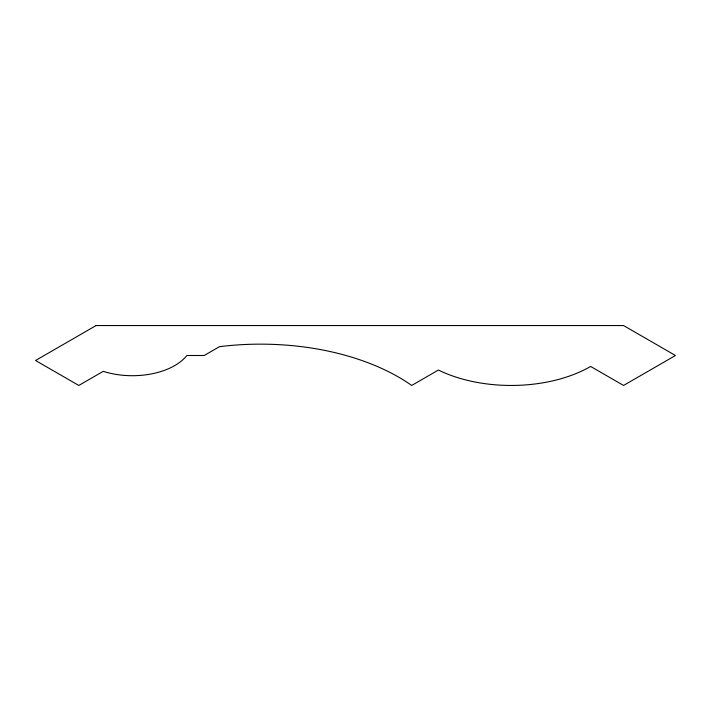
<?xml version="1.0" encoding="UTF-8"?>
<svg xmlns="http://www.w3.org/2000/svg" width="711" height="711" viewBox="0 0 711 711"><rect width="100%" height="100%" fill="white"/><g stroke="black" fill="none" stroke-linecap="round" stroke-linejoin="round"><path stroke-width="1.07" d="M96.083 325.549L35.55 360.495L78.788 385.451L103.246 371.338A59.92 34.59 0 0 0 186.877 355.5L204.173 355.5L219.459 346.675A195.427 112.827 0 0 1 411.705 385.451L438.411 370.04A112.418 64.905 0 0 0 590.637 366.449L623.565 385.451L675.45 355.5L623.565 325.549L96.083 325.549"/></g></svg>
